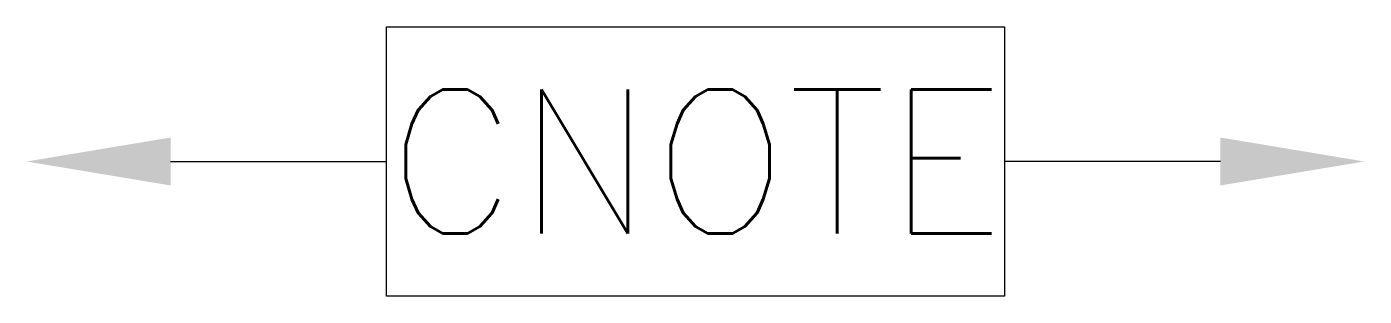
# Model space of a CAD drawing. Extents: x -0.465 to 0.465, y -0.094 to 0.094.
import ezdxf
from ezdxf.enums import TextEntityAlignment as Align

# ---------------------------------------------------------------- set-up
doc = ezdxf.new("R2010")
doc.units = 0
doc.header["$LTSCALE"] = 96
doc.header["$MEASUREMENT"] = 0
doc.styles.get("Standard").update_dxf_attribs({"font": 'SIMPLEX.SHX'})

msp = doc.modelspace()

# ---------------------------------------------------------------- linework, layer by layer
at = {"color": 3}
for p, q in [((-0.36484, 0), (-0.21484, 0)), ((0.36484, 0), (0.21484, 0))]:
    msp.add_line(p, q, dxfattribs=at)
msp.add_lwpolyline([(-0.21484, 0.09375), (0.21484, 0.09375), (0.21484, -0.09375), (-0.21484, -0.09375)], close=True, dxfattribs=at)
for points in [[(-0.36484, 0.01667), (-0.36484, -0.01667), (-0.46484, 0)], [(0.36484, 0.01667), (0.36484, -0.01667), (0.46484, 0)]]:
    msp.add_solid(points, dxfattribs=at)

# ---------------------------------------------------------------- texts
at = {"color": 0, "flags": 8}
msp.add_attdef('CNOTE', text='S__', height=0.1, dxfattribs=at).set_placement((0, 0), align=Align.MIDDLE)

doc.saveas('drawing.dxf')
